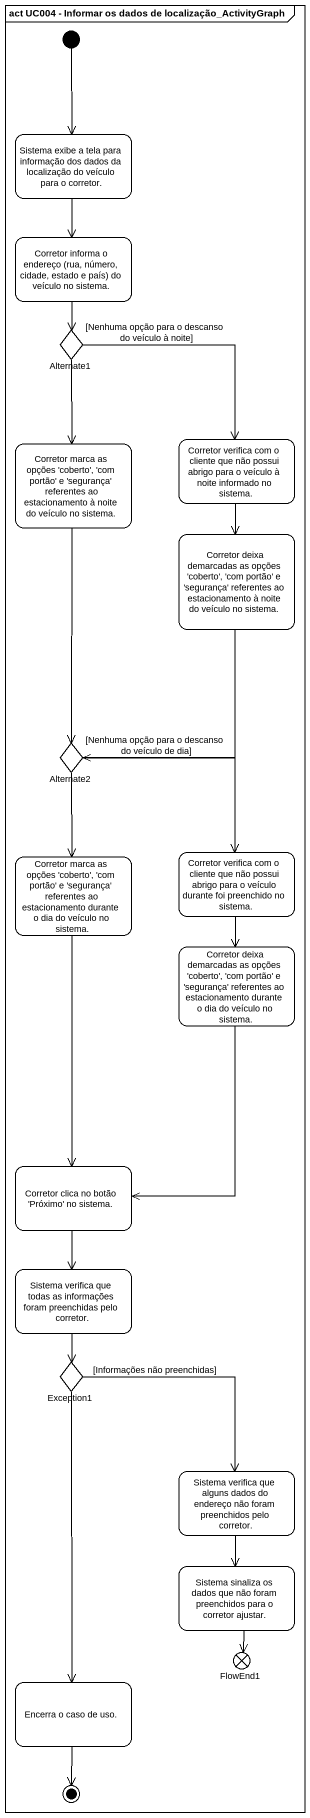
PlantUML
@startuml
mainframe act UC004 - Informar os dados de localização_ActivityGraph
hide empty description
state "Sistema exibe a tela para informação dos dados da localização do veículo para o corretor." as Sistema_exibe_a_tela_para
state "Corretor informa o endereço (rua, número, cidade, estado e país) do veículo no sistema." as Corretor_informa_o_endereço
state Alternate1 <<choice>>
state "Corretor marca as opções 'coberto', 'com portão' e 'segurança' referentes ao estacionamento à noite do veículo no sistema." as Corretor_marca_as_opções
state "Corretor verifica com o cliente que não possui abrigo para o veículo à noite informado no sistema." as Corretor_verifica_com_o
state "Corretor deixa demarcadas as opções 'coberto', 'com portão' e 'segurança' referentes ao estacionamento à noite do veículo no sistema." as Corretor_deixa_demarcadas
state Alternate2 <<choice>>
state "Corretor verifica com o cliente que não possui abrigo para o veículo durante foi preenchido no sistema." as Corretor_verifica_com_o_2
state "Corretor marca as opções 'coberto', 'com portão' e 'segurança' referentes ao estacionamento durante o dia do veículo no sistema." as Corretor_marca_as_opções_2
state "Corretor deixa demarcadas as opções 'coberto', 'com portão' e 'segurança' referentes ao estacionamento durante o dia do veículo no sistema." as Corretor_deixa_demarcadas_2
state "Corretor clica no botão 'Próximo' no sistema." as Corretor_clica_no_botão
state "Sistema verifica que todas as informações foram preenchidas pelo corretor." as Sistema_verifica_que_todas
state Exception1 <<choice>>
state "Sistema verifica que alguns dados do endereço não foram preenchidos pelo corretor." as Sistema_verifica_que_alguns
state "Sistema sinaliza os dados que não foram preenchidos para o corretor ajustar." as Sistema_sinaliza_os_dados
state FlowEnd1 <<end>>
state "Encerra o caso de uso." as Encerra_o_caso_de_uso
[*] --> Sistema_exibe_a_tela_para
Sistema_exibe_a_tela_para --> Corretor_informa_o_endereço
Corretor_informa_o_endereço --> Alternate1
Alternate1 --> Corretor_marca_as_opções
Alternate1 --> Corretor_verifica_com_o : [Nenhuma opção para o descanso do veículo à noite]
Corretor_marca_as_opções --> Alternate2
Corretor_verifica_com_o --> Corretor_deixa_demarcadas
Corretor_deixa_demarcadas --> Alternate2
Alternate2 --> Corretor_verifica_com_o_2 : [Nenhuma opção para o descanso do veículo de dia]
Alternate2 --> Corretor_marca_as_opções_2
Corretor_verifica_com_o_2 --> Corretor_deixa_demarcadas_2
Corretor_marca_as_opções_2 --> Corretor_clica_no_botão
Corretor_deixa_demarcadas_2 --> Corretor_clica_no_botão
Corretor_clica_no_botão --> Sistema_verifica_que_todas
Sistema_verifica_que_todas --> Exception1
Exception1 --> Sistema_verifica_que_alguns : [Informações não preenchidas]
Exception1 --> Encerra_o_caso_de_uso
Sistema_verifica_que_alguns --> Sistema_sinaliza_os_dados
Sistema_sinaliza_os_dados --> FlowEnd1
Encerra_o_caso_de_uso --> [*]
@enduml
